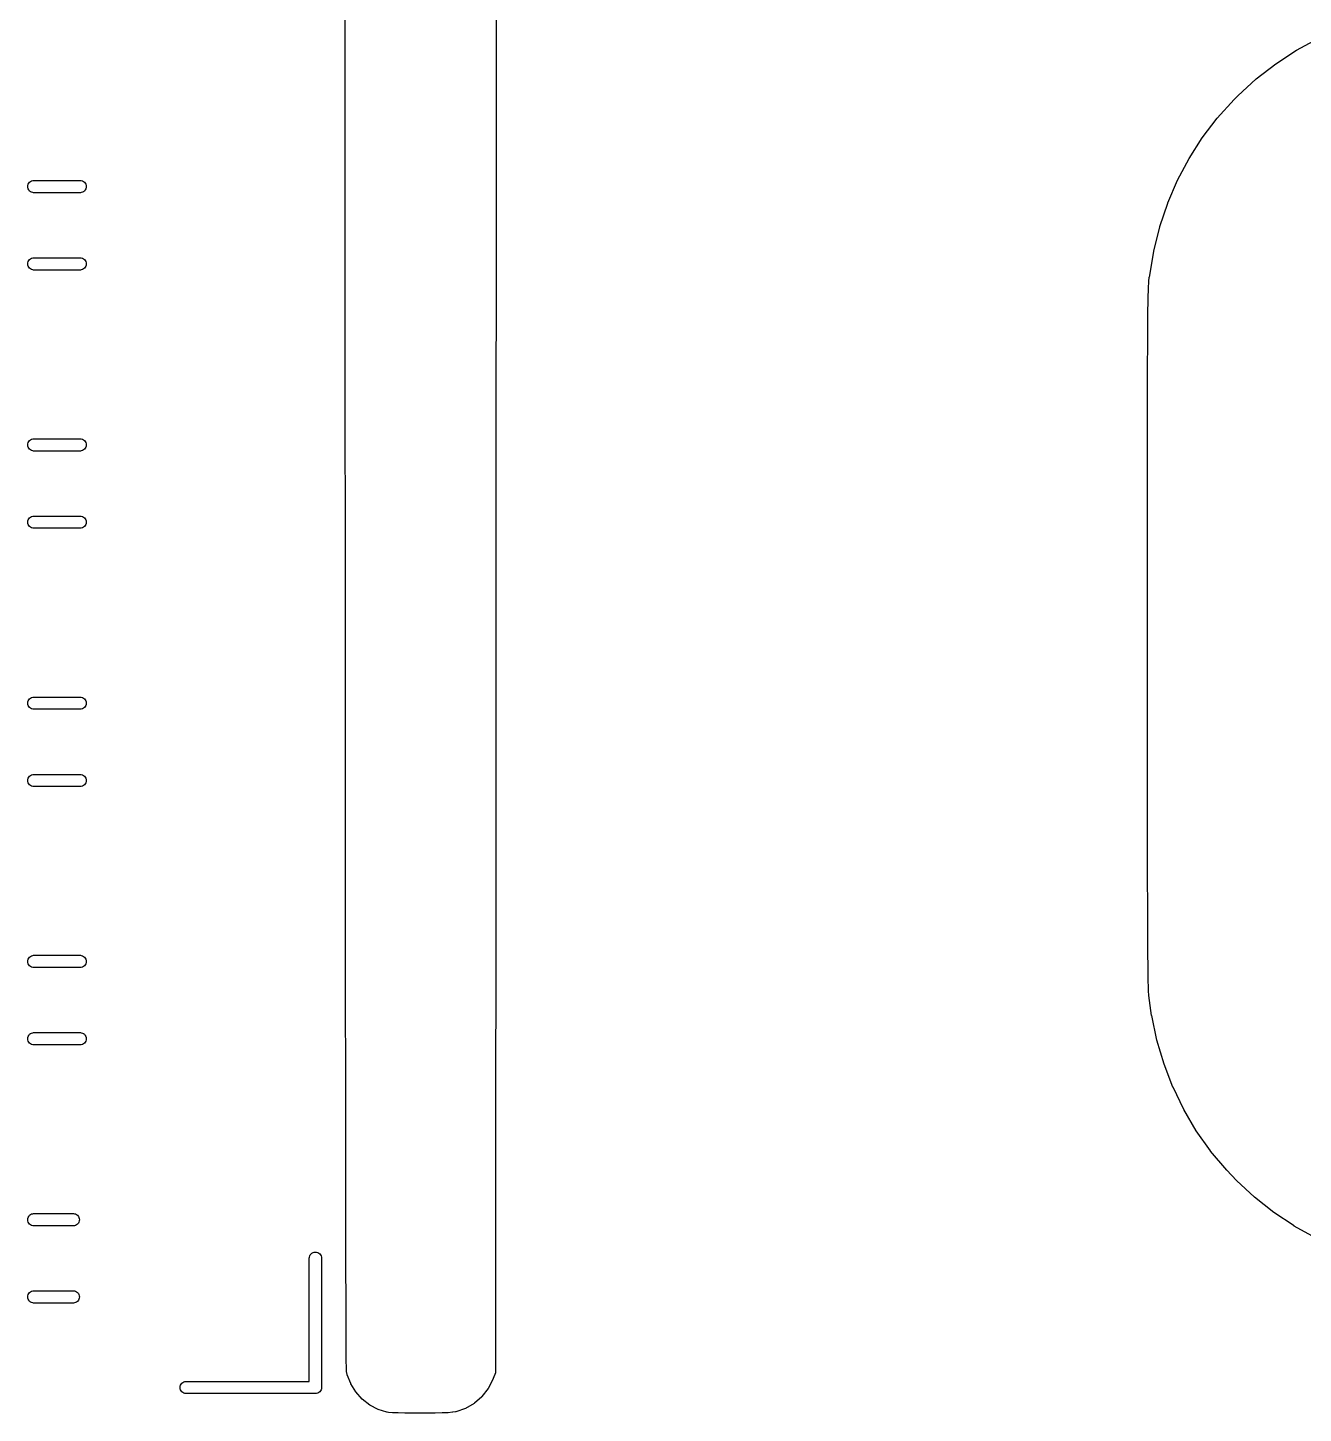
# Model space of a CAD drawing. Extents: x 59.2 to 126.8, y -130.7 to -65.9.
# Drawn here: x 59.16 to 71.7, y -130.74 to -117.11 of the extents above; entities that cross this region are included whole.
import ezdxf

# ---------------------------------------------------------------- set-up
doc = ezdxf.new("R2010")
doc.units = 0
doc.layers.add('BLACK', color=7, linetype='CONTINUOUS')

msp = doc.modelspace()

# ---------------------------------------------------------------- linework, layer by layer
at = {"layer": 'BLACK', "linetype": 'CONTINUOUS'}
for p, q in [((63.7661, -113.592), (63.756, -130.341)), ((62.2803, -117.441), (62.2803, -117.008)), ((71.63, -117.334), (71.8429, -117.218)), ((62.2803, -117.874), (62.2803, -117.441)), ((62.2803, -117.441), (62.2803, -117.441)), ((71.4269, -117.467), (71.6296, -117.334)), ((71.6296, -117.334), (71.6297, -117.334)), ((71.6297, -117.334), (71.6299, -117.334)), ((71.6299, -117.334), (71.63, -117.334)), ((71.2345, -117.617), (71.4266, -117.468)), ((71.4266, -117.468), (71.4266, -117.467)), ((71.4266, -117.467), (71.4268, -117.467)), ((71.4268, -117.467), (71.4269, -117.467)), ((71.0533, -117.784), (71.2342, -117.617)), ((71.2342, -117.617), (71.2342, -117.617)), ((71.2342, -117.617), (71.2344, -117.617)), ((71.2344, -117.617), (71.2345, -117.617)), ((70.8523, -118.003), (71.0171, -117.82)), ((71.0171, -117.82), (71.0172, -117.82)), ((71.0172, -117.82), (71.0172, -117.82)), ((71.0172, -117.82), (71.0173, -117.82)), ((71.0173, -117.82), (71.0532, -117.784)), ((71.0532, -117.784), (71.0532, -117.784)), ((71.0532, -117.784), (71.0533, -117.784)), ((71.0533, -117.784), (71.0533, -117.784)), ((62.2803, -118.308), (62.2803, -117.874)), ((62.2803, -117.874), (62.2803, -117.874)), ((70.7046, -118.197), (70.8521, -118.004)), ((70.8521, -118.004), (70.8521, -118.004)), ((70.8521, -118.004), (70.8522, -118.004)), ((70.8522, -118.004), (70.8523, -118.003)), ((70.5744, -118.4), (70.7044, -118.197)), ((70.7044, -118.197), (70.7044, -118.197)), ((70.7044, -118.197), (70.7045, -118.197)), ((70.7045, -118.197), (70.7046, -118.197)), ((62.2803, -118.741), (62.2803, -118.308)), ((62.2803, -118.308), (62.2803, -118.308)), ((70.4615, -118.613), (70.5741, -118.4)), ((70.5741, -118.4), (70.5742, -118.4)), ((70.5742, -118.4), (70.5743, -118.4)), ((70.5743, -118.4), (70.5744, -118.4)), ((59.1586, -118.676), (59.1598, -118.664)), ((59.1598, -118.688), (59.1586, -118.676)), ((59.1598, -118.664), (59.1632, -118.653)), ((59.1632, -118.699), (59.1598, -118.688)), ((59.1632, -118.653), (59.1688, -118.643)), ((59.1688, -118.643), (59.1763, -118.633)), ((59.1763, -118.633), (59.1854, -118.626)), ((59.1854, -118.626), (59.1959, -118.62)), ((59.1959, -118.62), (59.2072, -118.617)), ((59.2072, -118.617), (59.216, -118.616)), ((59.216, -118.616), (59.676, -118.616)), ((59.676, -118.616), (59.6848, -118.617)), ((59.6848, -118.617), (59.6961, -118.62)), ((59.6961, -118.62), (59.7066, -118.626)), ((59.7066, -118.626), (59.7157, -118.633)), ((59.7157, -118.633), (59.7232, -118.643)), ((59.7232, -118.643), (59.7288, -118.653)), ((59.7288, -118.653), (59.7322, -118.664)), ((59.7322, -118.688), (59.7288, -118.699)), ((59.7322, -118.664), (59.7334, -118.676)), ((59.7334, -118.676), (59.7322, -118.688)), ((70.366, -118.836), (70.4613, -118.614)), ((70.4613, -118.614), (70.4614, -118.613)), ((70.4613, -118.614), (70.4613, -118.614)), ((70.4614, -118.613), (70.4615, -118.613)), ((59.1688, -118.709), (59.1632, -118.699)), ((59.1763, -118.719), (59.1688, -118.709)), ((59.1854, -118.726), (59.1763, -118.719)), ((59.1959, -118.732), (59.1854, -118.726)), ((59.2072, -118.735), (59.1959, -118.732)), ((59.216, -118.736), (59.2072, -118.735)), ((59.676, -118.736), (59.216, -118.736)), ((59.6848, -118.735), (59.676, -118.736)), ((59.6961, -118.732), (59.6848, -118.735)), ((59.7066, -118.726), (59.6961, -118.732)), ((59.7157, -118.719), (59.7066, -118.726)), ((59.7232, -118.709), (59.7157, -118.719)), ((59.7288, -118.699), (59.7232, -118.709)), ((62.2803, -119.173), (62.2803, -118.741)), ((62.2803, -118.741), (62.2803, -118.741)), ((70.288, -119.069), (70.3659, -118.837)), ((70.3659, -118.837), (70.3659, -118.837)), ((70.3659, -118.837), (70.366, -118.837)), ((70.366, -118.837), (70.366, -118.836)), ((70.2274, -119.312), (70.2879, -119.07)), ((70.2879, -119.07), (70.2879, -119.07)), ((70.2879, -119.07), (70.288, -119.07)), ((70.288, -119.07), (70.288, -119.069)), ((62.2804, -119.603), (62.2803, -119.173)), ((62.2803, -119.173), (62.2803, -119.173)), ((70.1841, -119.565), (70.2273, -119.313)), ((70.2273, -119.313), (70.2273, -119.312)), ((70.2273, -119.312), (70.2274, -119.312)), ((70.2273, -119.313), (70.2273, -119.313)), ((59.1586, -119.436), (59.1598, -119.424)), ((59.1598, -119.448), (59.1586, -119.436)), ((59.1598, -119.424), (59.1632, -119.413)), ((59.1632, -119.459), (59.1598, -119.448)), ((59.1632, -119.413), (59.1688, -119.403)), ((59.1688, -119.469), (59.1632, -119.459)), ((59.1688, -119.403), (59.1763, -119.393)), ((59.1763, -119.479), (59.1688, -119.469)), ((59.1763, -119.393), (59.1854, -119.386)), ((59.1854, -119.486), (59.1763, -119.479)), ((59.1854, -119.386), (59.1959, -119.38)), ((59.1959, -119.492), (59.1854, -119.486)), ((59.1959, -119.38), (59.2072, -119.377)), ((59.2072, -119.495), (59.1959, -119.492)), ((59.2072, -119.377), (59.216, -119.376)), ((59.216, -119.496), (59.2072, -119.495)), ((59.216, -119.376), (59.676, -119.376)), ((59.676, -119.496), (59.216, -119.496)), ((59.676, -119.376), (59.6848, -119.377)), ((59.6848, -119.495), (59.676, -119.496)), ((59.6848, -119.377), (59.6961, -119.38)), ((59.6961, -119.492), (59.6848, -119.495)), ((59.6961, -119.38), (59.7066, -119.386)), ((59.7066, -119.486), (59.6961, -119.492)), ((59.7066, -119.386), (59.7157, -119.393)), ((59.7157, -119.479), (59.7066, -119.486)), ((59.7157, -119.393), (59.7232, -119.403)), ((59.7232, -119.469), (59.7157, -119.479)), ((59.7232, -119.403), (59.7288, -119.413)), ((59.7288, -119.459), (59.7232, -119.469)), ((59.7288, -119.413), (59.7322, -119.424)), ((59.7322, -119.448), (59.7288, -119.459)), ((59.7322, -119.424), (59.7334, -119.436)), ((59.7334, -119.436), (59.7322, -119.448)), ((62.2804, -119.604), (62.2804, -119.603)), ((62.2804, -120.032), (62.2804, -119.604)), ((70.1766, -119.652), (70.1778, -119.631)), ((70.1778, -119.631), (70.1791, -119.612)), ((70.1778, -119.631), (70.1778, -119.631)), ((70.1778, -119.631), (70.1778, -119.631)), ((70.1791, -119.612), (70.1792, -119.612)), ((70.1792, -119.612), (70.1806, -119.596)), ((70.1792, -119.612), (70.1792, -119.612)), ((70.1792, -119.612), (70.1792, -119.612)), ((70.1806, -119.596), (70.1821, -119.581)), ((70.1806, -119.596), (70.1806, -119.596)), ((70.1806, -119.596), (70.1806, -119.596)), ((70.1806, -119.596), (70.1806, -119.596)), ((70.1821, -119.581), (70.1837, -119.568)), ((70.1821, -119.581), (70.1821, -119.581)), ((70.1821, -119.581), (70.1821, -119.581)), ((70.1837, -119.568), (70.1838, -119.568)), ((70.1838, -119.568), (70.1841, -119.565)), ((70.1838, -119.568), (70.1838, -119.568)), ((70.1841, -119.565), (70.1841, -119.565)), ((70.1841, -119.565), (70.1841, -119.565)), ((70.1841, -119.565), (70.1841, -119.565)), ((70.1725, -119.783), (70.1734, -119.743)), ((70.1734, -119.743), (70.1744, -119.708)), ((70.1734, -119.743), (70.1734, -119.743)), ((70.1734, -119.743), (70.1734, -119.743)), ((70.1744, -119.708), (70.1754, -119.678)), ((70.1744, -119.708), (70.1744, -119.708)), ((70.1744, -119.708), (70.1744, -119.708)), ((70.1754, -119.678), (70.1766, -119.652)), ((70.1754, -119.678), (70.1754, -119.678)), ((70.1766, -119.652), (70.1766, -119.652)), ((70.1766, -119.652), (70.1766, -119.652)), ((70.1702, -119.946), (70.1709, -119.885)), ((70.1709, -119.884), (70.1717, -119.83)), ((70.1709, -119.885), (70.1709, -119.884)), ((70.1717, -119.83), (70.1725, -119.783)), ((70.1717, -119.83), (70.1717, -119.83)), ((70.1717, -119.83), (70.1717, -119.83)), ((70.1725, -119.783), (70.1725, -119.783)), ((62.2805, -120.459), (62.2804, -120.032)), ((62.2804, -120.032), (62.2804, -120.032)), ((70.1691, -120.095), (70.1696, -120.016)), ((70.1696, -120.016), (70.1702, -119.946)), ((70.1696, -120.016), (70.1696, -120.016)), ((70.1702, -119.946), (70.1702, -119.946)), ((70.1681, -120.282), (70.1686, -120.184)), ((70.1686, -120.184), (70.1691, -120.095)), ((70.1686, -120.184), (70.1686, -120.184)), ((70.1691, -120.095), (70.1691, -120.095)), ((70.1677, -120.392), (70.1681, -120.282)), ((70.1681, -120.282), (70.1681, -120.282)), ((62.2806, -120.882), (62.2805, -120.459)), ((62.2805, -120.459), (62.2805, -120.459)), ((70.1674, -120.513), (70.1677, -120.392)), ((70.1677, -120.392), (70.1677, -120.392)), ((70.1671, -120.647), (70.1674, -120.513)), ((70.1674, -120.513), (70.1674, -120.513)), ((70.1669, -120.793), (70.1671, -120.647)), ((70.1671, -120.647), (70.1671, -120.647)), ((70.1667, -120.953), (70.1669, -120.793)), ((70.1669, -120.793), (70.1669, -120.793)), ((62.2807, -121.302), (62.2806, -120.882)), ((62.2806, -120.882), (62.2806, -120.882)), ((70.1665, -121.127), (70.1667, -120.953)), ((70.1667, -120.953), (70.1667, -120.953)), ((70.1663, -121.316), (70.1665, -121.127)), ((70.1665, -121.127), (70.1665, -121.127)), ((59.1586, -121.216), (59.1598, -121.204)), ((59.1598, -121.228), (59.1586, -121.216)), ((59.1598, -121.204), (59.1632, -121.193)), ((59.1632, -121.239), (59.1598, -121.228)), ((59.1632, -121.193), (59.1688, -121.183)), ((59.1688, -121.249), (59.1632, -121.239)), ((59.1688, -121.183), (59.1763, -121.173)), ((59.1763, -121.259), (59.1688, -121.249)), ((59.1763, -121.173), (59.1854, -121.166)), ((59.1854, -121.266), (59.1763, -121.259)), ((59.1854, -121.166), (59.1959, -121.16)), ((59.1959, -121.272), (59.1854, -121.266)), ((59.1959, -121.16), (59.2072, -121.157)), ((59.2072, -121.275), (59.1959, -121.272)), ((59.2072, -121.157), (59.216, -121.156)), ((59.216, -121.276), (59.2072, -121.275)), ((59.216, -121.156), (59.676, -121.156)), ((59.676, -121.276), (59.216, -121.276)), ((59.676, -121.156), (59.6848, -121.157)), ((59.6848, -121.275), (59.676, -121.276)), ((59.6848, -121.157), (59.6961, -121.16)), ((59.6961, -121.272), (59.6848, -121.275)), ((59.6961, -121.16), (59.7066, -121.166)), ((59.7066, -121.266), (59.6961, -121.272)), ((59.7066, -121.166), (59.7157, -121.173)), ((59.7157, -121.259), (59.7066, -121.266)), ((59.7157, -121.173), (59.7232, -121.183)), ((59.7232, -121.249), (59.7157, -121.259)), ((59.7232, -121.183), (59.7288, -121.193)), ((59.7288, -121.239), (59.7232, -121.249)), ((59.7288, -121.193), (59.7322, -121.204)), ((59.7322, -121.228), (59.7288, -121.239)), ((59.7322, -121.204), (59.7334, -121.216)), ((59.7334, -121.216), (59.7322, -121.228)), ((62.2808, -121.719), (62.2807, -121.302)), ((62.2807, -121.302), (62.2807, -121.302)), ((70.1662, -121.52), (70.1663, -121.316)), ((70.1663, -121.316), (70.1663, -121.316)), ((70.1661, -121.74), (70.1662, -121.52)), ((70.1662, -121.52), (70.1662, -121.52)), ((62.2809, -122.131), (62.2808, -121.719)), ((62.2808, -121.719), (62.2808, -121.719)), ((70.1661, -121.977), (70.1661, -121.74)), ((70.1661, -121.74), (70.1661, -121.74)), ((59.1598, -121.964), (59.1632, -121.953)), ((59.1632, -121.953), (59.1688, -121.943)), ((59.1688, -121.943), (59.1763, -121.933)), ((59.1763, -121.933), (59.1854, -121.926)), ((59.1854, -121.926), (59.1959, -121.92)), ((59.1959, -121.92), (59.2072, -121.917)), ((59.2072, -121.917), (59.216, -121.916)), ((59.216, -121.916), (59.676, -121.916)), ((59.676, -121.916), (59.6848, -121.917)), ((59.6848, -121.917), (59.6961, -121.92)), ((59.6961, -121.92), (59.7066, -121.926)), ((59.7066, -121.926), (59.7157, -121.933)), ((59.7157, -121.933), (59.7232, -121.943)), ((59.7232, -121.943), (59.7288, -121.953)), ((59.7288, -121.953), (59.7322, -121.964)), ((59.1586, -121.976), (59.1598, -121.964)), ((59.1598, -121.988), (59.1586, -121.976)), ((59.1632, -121.999), (59.1598, -121.988)), ((59.1688, -122.009), (59.1632, -121.999)), ((59.1763, -122.019), (59.1688, -122.009)), ((59.1854, -122.026), (59.1763, -122.019)), ((59.1959, -122.032), (59.1854, -122.026)), ((59.2072, -122.035), (59.1959, -122.032)), ((59.216, -122.036), (59.2072, -122.035)), ((59.676, -122.036), (59.216, -122.036)), ((59.6848, -122.035), (59.676, -122.036)), ((59.6961, -122.032), (59.6848, -122.035)), ((59.7066, -122.026), (59.6961, -122.032)), ((59.7157, -122.019), (59.7066, -122.026)), ((59.7232, -122.009), (59.7157, -122.019)), ((59.7288, -121.999), (59.7232, -122.009)), ((59.7322, -121.988), (59.7288, -121.999)), ((59.7322, -121.964), (59.7334, -121.976)), ((59.7334, -121.976), (59.7322, -121.988)), ((70.166, -122.232), (70.1661, -121.977)), ((70.1661, -121.977), (70.1661, -121.977)), ((62.2811, -122.539), (62.2809, -122.131)), ((62.2809, -122.131), (62.2809, -122.131)), ((70.166, -122.504), (70.166, -122.232)), ((70.166, -122.232), (70.166, -122.232)), ((70.166, -122.795), (70.166, -122.504)), ((70.166, -122.504), (70.166, -122.504)), ((62.2812, -122.941), (62.2811, -122.539)), ((62.2811, -122.539), (62.2811, -122.539)), ((70.166, -123.106), (70.166, -122.795)), ((70.166, -122.795), (70.166, -122.795)), ((62.2814, -123.338), (62.2812, -122.941)), ((62.2812, -122.941), (62.2812, -122.941)), ((70.166, -123.186), (70.166, -123.106)), ((70.166, -123.306), (70.166, -123.186)), ((70.166, -123.501), (70.166, -123.306)), ((70.166, -123.306), (70.166, -123.306)), ((62.2815, -123.728), (62.2814, -123.338)), ((62.2814, -123.338), (62.2814, -123.338)), ((70.1661, -123.797), (70.166, -123.501)), ((70.166, -123.501), (70.166, -123.501)), ((59.1598, -123.744), (59.1632, -123.733)), ((59.1632, -123.733), (59.1688, -123.723)), ((59.1688, -123.723), (59.1763, -123.713)), ((59.1763, -123.713), (59.1854, -123.706)), ((59.1854, -123.706), (59.1959, -123.7)), ((59.1959, -123.7), (59.2072, -123.697)), ((59.2072, -123.697), (59.216, -123.696)), ((59.216, -123.696), (59.676, -123.696)), ((59.676, -123.696), (59.6848, -123.697)), ((59.6848, -123.697), (59.6961, -123.7)), ((59.6961, -123.7), (59.7066, -123.706)), ((59.7066, -123.706), (59.7157, -123.713)), ((59.7157, -123.713), (59.7232, -123.723)), ((59.7232, -123.723), (59.7288, -123.733)), ((59.7288, -123.733), (59.7322, -123.744)), ((62.2817, -124.113), (62.2815, -123.728)), ((62.2815, -123.728), (62.2815, -123.728)), ((59.1586, -123.756), (59.1598, -123.744)), ((59.1598, -123.768), (59.1586, -123.756)), ((59.1632, -123.779), (59.1598, -123.768)), ((59.1688, -123.789), (59.1632, -123.779)), ((59.1763, -123.799), (59.1688, -123.789)), ((59.1854, -123.806), (59.1763, -123.799)), ((59.1959, -123.812), (59.1854, -123.806)), ((59.2072, -123.815), (59.1959, -123.812)), ((59.216, -123.816), (59.2072, -123.815)), ((59.676, -123.816), (59.216, -123.816)), ((59.6848, -123.815), (59.676, -123.816)), ((59.6961, -123.812), (59.6848, -123.815)), ((59.7066, -123.806), (59.6961, -123.812)), ((59.7157, -123.799), (59.7066, -123.806)), ((59.7232, -123.789), (59.7157, -123.799)), ((59.7288, -123.779), (59.7232, -123.789)), ((59.7322, -123.768), (59.7288, -123.779)), ((59.7322, -123.744), (59.7334, -123.756)), ((59.7334, -123.756), (59.7322, -123.768)), ((70.1661, -124.074), (70.1661, -123.797)), ((70.1661, -123.797), (70.1661, -123.797)), ((62.2819, -124.49), (62.2817, -124.113)), ((62.2817, -124.113), (62.2817, -124.113)), ((70.1662, -124.333), (70.1661, -124.074)), ((70.1661, -124.074), (70.1661, -124.074)), ((70.1664, -124.575), (70.1662, -124.333)), ((70.1662, -124.333), (70.1662, -124.333)), ((59.1586, -124.516), (59.1598, -124.504)), ((59.1598, -124.528), (59.1586, -124.516)), ((59.1598, -124.504), (59.1632, -124.493)), ((59.1632, -124.539), (59.1598, -124.528)), ((59.1632, -124.493), (59.1688, -124.483)), ((59.1688, -124.549), (59.1632, -124.539)), ((59.1688, -124.483), (59.1763, -124.473)), ((59.1763, -124.559), (59.1688, -124.549)), ((59.1763, -124.473), (59.1854, -124.466)), ((59.1854, -124.466), (59.1959, -124.46)), ((59.1959, -124.46), (59.2072, -124.457)), ((59.2072, -124.457), (59.216, -124.456)), ((59.216, -124.456), (59.676, -124.456)), ((59.676, -124.456), (59.6848, -124.457)), ((59.6848, -124.457), (59.6961, -124.46)), ((59.6961, -124.46), (59.7066, -124.466)), ((59.7066, -124.466), (59.7157, -124.473)), ((59.7157, -124.473), (59.7232, -124.483)), ((59.7232, -124.549), (59.7157, -124.559)), ((59.7232, -124.483), (59.7288, -124.493)), ((59.7288, -124.539), (59.7232, -124.549)), ((59.7288, -124.493), (59.7322, -124.504)), ((59.7322, -124.528), (59.7288, -124.539)), ((59.7322, -124.504), (59.7334, -124.516)), ((59.7334, -124.516), (59.7322, -124.528)), ((62.2821, -124.859), (62.2819, -124.49)), ((62.2819, -124.49), (62.2819, -124.49)), ((59.1854, -124.566), (59.1763, -124.559)), ((59.1959, -124.572), (59.1854, -124.566)), ((59.2072, -124.575), (59.1959, -124.572)), ((59.216, -124.576), (59.2072, -124.575)), ((59.676, -124.576), (59.216, -124.576)), ((59.6848, -124.575), (59.676, -124.576)), ((59.6961, -124.572), (59.6848, -124.575)), ((59.7066, -124.566), (59.6961, -124.572)), ((59.7157, -124.559), (59.7066, -124.566)), ((70.1665, -124.8), (70.1664, -124.575)), ((70.1664, -124.575), (70.1664, -124.575)), ((70.1668, -125.008), (70.1665, -124.8)), ((70.1665, -124.8), (70.1665, -124.8)), ((62.2824, -125.221), (62.2821, -124.859)), ((62.2821, -124.859), (62.2821, -124.859)), ((70.167, -125.201), (70.1668, -125.008)), ((70.1668, -125.008), (70.1668, -125.008)), ((62.2826, -125.574), (62.2824, -125.221)), ((62.2824, -125.221), (62.2824, -125.221)), ((70.1673, -125.378), (70.167, -125.201)), ((70.167, -125.201), (70.167, -125.201)), ((70.1676, -125.541), (70.1673, -125.378)), ((70.1673, -125.378), (70.1673, -125.378)), ((62.2828, -125.919), (62.2826, -125.574)), ((62.2826, -125.574), (62.2826, -125.574)), ((70.168, -125.69), (70.1676, -125.541)), ((70.1676, -125.541), (70.1676, -125.541)), ((70.1684, -125.825), (70.168, -125.69)), ((70.168, -125.69), (70.168, -125.69)), ((70.1689, -125.947), (70.1684, -125.825)), ((70.1684, -125.825), (70.1684, -125.825)), ((62.2831, -126.254), (62.2828, -125.919)), ((62.2828, -125.919), (62.2828, -125.919)), ((70.1689, -125.948), (70.1689, -125.947)), ((70.1694, -126.058), (70.1689, -125.948)), ((70.17, -126.156), (70.1694, -126.058)), ((70.1694, -126.058), (70.1694, -126.058)), ((70.17, -126.157), (70.17, -126.156)), ((70.1707, -126.244), (70.17, -126.157)), ((59.1586, -126.296), (59.1598, -126.284)), ((59.1598, -126.308), (59.1586, -126.296)), ((59.1598, -126.284), (59.1632, -126.273)), ((59.1632, -126.319), (59.1598, -126.308)), ((59.1632, -126.273), (59.1688, -126.263)), ((59.1688, -126.329), (59.1632, -126.319)), ((59.1688, -126.263), (59.1763, -126.253)), ((59.1763, -126.253), (59.1854, -126.246)), ((59.1854, -126.246), (59.1959, -126.24)), ((59.1959, -126.24), (59.2072, -126.237)), ((59.2072, -126.237), (59.216, -126.236)), ((59.216, -126.236), (59.676, -126.236)), ((59.676, -126.236), (59.6848, -126.237)), ((59.6848, -126.237), (59.6961, -126.24)), ((59.6961, -126.24), (59.7066, -126.246)), ((59.7066, -126.246), (59.7157, -126.253)), ((59.7157, -126.253), (59.7232, -126.263)), ((59.7232, -126.263), (59.7288, -126.273)), ((59.7288, -126.319), (59.7232, -126.329)), ((59.7288, -126.273), (59.7322, -126.284)), ((59.7322, -126.308), (59.7288, -126.319)), ((59.7322, -126.284), (59.7334, -126.296)), ((59.7334, -126.296), (59.7322, -126.308)), ((62.2834, -126.579), (62.2831, -126.254)), ((62.2831, -126.254), (62.2831, -126.254)), ((70.1714, -126.321), (70.1707, -126.244)), ((70.1707, -126.244), (70.1707, -126.244)), ((70.1721, -126.388), (70.1714, -126.321)), ((70.1714, -126.321), (70.1714, -126.321)), ((59.1763, -126.339), (59.1688, -126.329)), ((59.1854, -126.346), (59.1763, -126.339)), ((59.1959, -126.352), (59.1854, -126.346)), ((59.2072, -126.355), (59.1959, -126.352)), ((59.216, -126.356), (59.2072, -126.355)), ((59.676, -126.356), (59.216, -126.356)), ((59.6848, -126.355), (59.676, -126.356)), ((59.6961, -126.352), (59.6848, -126.355)), ((59.7066, -126.346), (59.6961, -126.352)), ((59.7157, -126.339), (59.7066, -126.346)), ((59.7232, -126.329), (59.7157, -126.339)), ((70.1721, -126.389), (70.1721, -126.388)), ((70.1729, -126.446), (70.1721, -126.389)), ((70.1721, -126.389), (70.1721, -126.389)), ((70.1738, -126.496), (70.1729, -126.446)), ((70.1729, -126.446), (70.1729, -126.446)), ((70.1729, -126.446), (70.1729, -126.446)), ((62.2837, -126.894), (62.2834, -126.579)), ((62.2834, -126.579), (62.2834, -126.579)), ((70.1748, -126.537), (70.1738, -126.496)), ((70.1738, -126.496), (70.1738, -126.496)), ((70.1738, -126.496), (70.1738, -126.496)), ((70.1758, -126.57), (70.1748, -126.537)), ((70.1748, -126.537), (70.1748, -126.537)), ((70.1748, -126.537), (70.1748, -126.537)), ((70.1769, -126.597), (70.1758, -126.57)), ((70.1758, -126.57), (70.1758, -126.57)), ((70.1758, -126.57), (70.1758, -126.57)), ((70.1781, -126.617), (70.1769, -126.597)), ((70.1769, -126.597), (70.1769, -126.597)), ((70.1769, -126.597), (70.1769, -126.597)), ((70.1769, -126.597), (70.1769, -126.597)), ((70.1794, -126.631), (70.1781, -126.617)), ((70.1781, -126.617), (70.1781, -126.617)), ((70.1781, -126.617), (70.1781, -126.617)), ((70.1781, -126.617), (70.1781, -126.617)), ((70.1794, -126.632), (70.1794, -126.631)), ((70.207, -126.827), (70.1794, -126.632)), ((70.1794, -126.632), (70.1794, -126.632)), ((70.1794, -126.632), (70.1794, -126.632)), ((70.2071, -126.827), (70.207, -126.827)), ((70.2588, -127.07), (70.2071, -126.827)), ((70.2071, -126.827), (70.2071, -126.827)), ((70.2071, -126.827), (70.2071, -126.827)), ((59.1854, -127.006), (59.1959, -127)), ((59.1959, -127), (59.2072, -126.997)), ((59.2072, -126.997), (59.216, -126.996)), ((59.216, -126.996), (59.676, -126.996)), ((59.676, -126.996), (59.6848, -126.997)), ((59.6848, -126.997), (59.6961, -127)), ((59.6961, -127), (59.7066, -127.006)), ((62.2837, -126.895), (62.2837, -126.894)), ((62.284, -127.199), (62.2837, -126.895)), ((59.1586, -127.056), (59.1598, -127.044)), ((59.1598, -127.068), (59.1586, -127.056)), ((59.1598, -127.044), (59.1632, -127.033)), ((59.1632, -127.079), (59.1598, -127.068)), ((59.1632, -127.033), (59.1688, -127.023)), ((59.1688, -127.089), (59.1632, -127.079)), ((59.1688, -127.023), (59.1763, -127.013)), ((59.1763, -127.099), (59.1688, -127.089)), ((59.1763, -127.013), (59.1854, -127.006)), ((59.1854, -127.106), (59.1763, -127.099)), ((59.1959, -127.112), (59.1854, -127.106)), ((59.2072, -127.115), (59.1959, -127.112)), ((59.216, -127.116), (59.2072, -127.115)), ((59.676, -127.116), (59.216, -127.116)), ((59.6848, -127.115), (59.676, -127.116)), ((59.6961, -127.112), (59.6848, -127.115)), ((59.7066, -127.106), (59.6961, -127.112)), ((59.7066, -127.006), (59.7157, -127.013)), ((59.7157, -127.099), (59.7066, -127.106)), ((59.7157, -127.013), (59.7232, -127.023)), ((59.7232, -127.089), (59.7157, -127.099)), ((59.7232, -127.023), (59.7288, -127.033)), ((59.7288, -127.079), (59.7232, -127.089)), ((59.7288, -127.033), (59.7322, -127.044)), ((59.7322, -127.068), (59.7288, -127.079)), ((59.7322, -127.044), (59.7334, -127.056)), ((59.7334, -127.056), (59.7322, -127.068)), ((70.2588, -127.071), (70.2588, -127.07)), ((70.2589, -127.071), (70.2588, -127.071)), ((70.3287, -127.306), (70.2589, -127.071)), ((70.2589, -127.071), (70.2589, -127.071)), ((62.2843, -127.492), (62.284, -127.199)), ((62.284, -127.199), (62.284, -127.199)), ((70.3288, -127.306), (70.3287, -127.306)), ((70.4166, -127.533), (70.3288, -127.306)), ((70.3288, -127.306), (70.3288, -127.306)), ((70.3288, -127.306), (70.3288, -127.306)), ((62.2846, -127.774), (62.2843, -127.492)), ((62.2843, -127.492), (62.2843, -127.492)), ((70.4167, -127.533), (70.4166, -127.533)), ((70.4167, -127.534), (70.4167, -127.533)), ((70.4168, -127.534), (70.4167, -127.534)), ((70.5223, -127.752), (70.4168, -127.534)), ((62.2849, -128.043), (62.2846, -127.774)), ((62.2846, -127.774), (62.2846, -127.774)), ((70.5224, -127.752), (70.5223, -127.752)), ((70.5225, -127.752), (70.5224, -127.752)), ((70.6456, -127.961), (70.5225, -127.752)), ((70.5225, -127.752), (70.5225, -127.752)), ((62.2853, -128.3), (62.2849, -128.043)), ((62.2849, -128.043), (62.2849, -128.043)), ((70.6457, -127.961), (70.6456, -127.961)), ((70.6458, -127.961), (70.6457, -127.961)), ((70.7863, -128.16), (70.6458, -127.961)), ((70.6458, -127.961), (70.6458, -127.961)), ((70.7865, -128.16), (70.7863, -128.16)), ((70.7865, -128.161), (70.7865, -128.16)), ((70.7866, -128.161), (70.7865, -128.161)), ((70.9443, -128.35), (70.7866, -128.161)), ((62.2856, -128.544), (62.2853, -128.3)), ((62.2853, -128.3), (62.2853, -128.3)), ((70.9444, -128.35), (70.9443, -128.35)), ((70.9445, -128.35), (70.9444, -128.35)), ((71.0402, -128.451), (70.9445, -128.35)), ((70.9445, -128.35), (70.9445, -128.35)), ((71.0403, -128.451), (71.0402, -128.451)), ((71.0404, -128.451), (71.0403, -128.451)), ((71.2178, -128.616), (71.0404, -128.451)), ((71.0404, -128.451), (71.0404, -128.451)), ((62.286, -128.774), (62.2856, -128.544)), ((62.2856, -128.544), (62.2856, -128.544)), ((71.2179, -128.616), (71.2178, -128.616)), ((71.218, -128.616), (71.2179, -128.616)), ((71.2181, -128.616), (71.218, -128.616)), ((71.4073, -128.765), (71.2181, -128.616)), ((62.2864, -128.99), (62.286, -128.774)), ((62.286, -128.774), (62.286, -128.774)), ((71.4075, -128.765), (71.4073, -128.765)), ((71.4076, -128.765), (71.4075, -128.765)), ((71.4077, -128.765), (71.4076, -128.765)), ((71.6078, -128.898), (71.4077, -128.765)), ((59.1586, -128.836), (59.1598, -128.824)), ((59.1598, -128.848), (59.1586, -128.836)), ((59.1598, -128.824), (59.1632, -128.813)), ((59.1632, -128.859), (59.1598, -128.848)), ((59.1632, -128.813), (59.1688, -128.803)), ((59.1688, -128.869), (59.1632, -128.859)), ((59.1688, -128.803), (59.1763, -128.793)), ((59.1763, -128.879), (59.1688, -128.869)), ((59.1763, -128.793), (59.1854, -128.786)), ((59.1854, -128.886), (59.1763, -128.879)), ((59.1854, -128.786), (59.1959, -128.78)), ((59.1959, -128.892), (59.1854, -128.886)), ((59.1959, -128.78), (59.2072, -128.777)), ((59.2072, -128.895), (59.1959, -128.892)), ((59.2072, -128.777), (59.216, -128.776)), ((59.216, -128.896), (59.2072, -128.895)), ((59.216, -128.776), (59.6089, -128.776)), ((59.6089, -128.896), (59.216, -128.896)), ((59.6089, -128.776), (59.6178, -128.777)), ((59.6178, -128.895), (59.6089, -128.896)), ((59.6178, -128.777), (59.6291, -128.78)), ((59.6291, -128.892), (59.6178, -128.895)), ((59.6291, -128.78), (59.6395, -128.786)), ((59.6395, -128.886), (59.6291, -128.892)), ((59.6395, -128.786), (59.6486, -128.793)), ((59.6486, -128.879), (59.6395, -128.886)), ((59.6486, -128.793), (59.6561, -128.803)), ((59.6561, -128.869), (59.6486, -128.879)), ((59.6561, -128.803), (59.6617, -128.813)), ((59.6617, -128.859), (59.6561, -128.869)), ((59.6617, -128.813), (59.6651, -128.824)), ((59.6651, -128.848), (59.6617, -128.859)), ((59.6651, -128.824), (59.6663, -128.836)), ((59.6663, -128.836), (59.6651, -128.848)), ((71.6079, -128.898), (71.6078, -128.898)), ((71.6081, -128.899), (71.6079, -128.898)), ((71.8182, -129.015), (71.6081, -128.899)), ((71.6081, -128.899), (71.6081, -128.899)), ((62.2868, -129.192), (62.2864, -128.99)), ((62.2864, -128.99), (62.2864, -128.99)), ((61.9303, -129.193), (61.9359, -129.183)), ((61.9359, -129.183), (61.9434, -129.173)), ((61.9434, -129.173), (61.9525, -129.166)), ((61.9525, -129.166), (61.9629, -129.16)), ((61.9629, -129.16), (61.9742, -129.157)), ((61.9742, -129.157), (61.986, -129.156)), ((61.986, -129.156), (61.9978, -129.157)), ((61.9978, -129.157), (62.0091, -129.16)), ((62.0091, -129.16), (62.0195, -129.166)), ((62.0195, -129.166), (62.0286, -129.173)), ((62.0286, -129.173), (62.0361, -129.183)), ((62.0361, -129.183), (62.0417, -129.193)), ((61.926, -129.213), (61.9269, -129.204)), ((61.926, -130.426), (61.926, -129.213)), ((61.9269, -129.204), (61.9303, -129.193)), ((62.0417, -129.193), (62.0451, -129.204)), ((62.0451, -129.204), (62.046, -129.213)), ((62.046, -129.213), (62.046, -130.483)), ((62.2872, -129.379), (62.2868, -129.192)), ((62.2868, -129.192), (62.2868, -129.192)), ((62.2876, -129.551), (62.2872, -129.379)), ((62.2872, -129.379), (62.2872, -129.379)), ((59.1586, -129.596), (59.1598, -129.584)), ((59.1598, -129.584), (59.1632, -129.573)), ((59.1632, -129.573), (59.1688, -129.563)), ((59.1688, -129.563), (59.1763, -129.553)), ((59.1763, -129.553), (59.1854, -129.546)), ((59.1854, -129.546), (59.1959, -129.54)), ((59.1959, -129.54), (59.2072, -129.537)), ((59.2072, -129.537), (59.216, -129.536)), ((59.216, -129.536), (59.6089, -129.536)), ((59.6089, -129.536), (59.6178, -129.537)), ((59.6178, -129.537), (59.6291, -129.54)), ((59.6291, -129.54), (59.6395, -129.546)), ((59.6395, -129.546), (59.6486, -129.553)), ((59.6486, -129.553), (59.6561, -129.563)), ((59.6561, -129.563), (59.6617, -129.573)), ((59.6617, -129.573), (59.6651, -129.584)), ((59.6651, -129.584), (59.6663, -129.596)), ((62.288, -129.707), (62.2876, -129.551)), ((62.2876, -129.551), (62.2876, -129.551)), ((59.1598, -129.608), (59.1586, -129.596)), ((59.1632, -129.619), (59.1598, -129.608)), ((59.1688, -129.629), (59.1632, -129.619)), ((59.1763, -129.639), (59.1688, -129.629)), ((59.1854, -129.646), (59.1763, -129.639)), ((59.1959, -129.652), (59.1854, -129.646)), ((59.2072, -129.655), (59.1959, -129.652)), ((59.216, -129.656), (59.2072, -129.655)), ((59.6089, -129.656), (59.216, -129.656)), ((59.6178, -129.655), (59.6089, -129.656)), ((59.6291, -129.652), (59.6178, -129.655)), ((59.6395, -129.646), (59.6291, -129.652)), ((59.6486, -129.639), (59.6395, -129.646)), ((59.6561, -129.629), (59.6486, -129.639)), ((59.6617, -129.619), (59.6561, -129.629)), ((59.6651, -129.608), (59.6617, -129.619)), ((59.6663, -129.596), (59.6651, -129.608)), ((62.2885, -129.846), (62.288, -129.707)), ((62.288, -129.707), (62.288, -129.707)), ((62.289, -129.969), (62.2885, -129.846)), ((62.2885, -129.846), (62.2885, -129.846)), ((62.2894, -130.075), (62.289, -129.969)), ((62.289, -129.969), (62.289, -129.969)), ((62.2899, -130.162), (62.2894, -130.075)), ((62.2894, -130.075), (62.2894, -130.075)), ((62.2899, -130.163), (62.2899, -130.162)), ((62.2904, -130.232), (62.2899, -130.163)), ((62.2909, -130.283), (62.2904, -130.232)), ((62.2904, -130.232), (62.2904, -130.232)), ((62.2914, -130.316), (62.2909, -130.283)), ((62.2909, -130.283), (62.2909, -130.283)), ((62.2909, -130.283), (62.2909, -130.283)), ((62.292, -130.328), (62.2914, -130.316)), ((62.2914, -130.316), (62.2914, -130.316)), ((62.2914, -130.316), (62.2914, -130.316)), ((62.2914, -130.316), (62.2914, -130.316)), ((62.292, -130.329), (62.292, -130.328)), ((62.2921, -130.329), (62.292, -130.329)), ((62.2997, -130.36), (62.2921, -130.329)), ((62.2921, -130.329), (62.2921, -130.329)), ((62.2998, -130.361), (62.2997, -130.36)), ((62.2999, -130.361), (62.2998, -130.361)), ((62.3338, -130.448), (62.2999, -130.361)), ((62.2999, -130.361), (62.2999, -130.361)), ((63.7326, -130.4), (63.6846, -130.495)), ((63.7327, -130.4), (63.7326, -130.4)), ((63.7328, -130.399), (63.7327, -130.4)), ((63.7556, -130.343), (63.7328, -130.399)), ((63.7328, -130.399), (63.7328, -130.399)), ((63.7557, -130.342), (63.7556, -130.343)), ((63.7559, -130.342), (63.7557, -130.342)), ((63.756, -130.341), (63.7559, -130.342)), ((63.7559, -130.342), (63.7559, -130.342)), ((63.7559, -130.342), (63.7559, -130.342)), ((63.7559, -130.342), (63.7559, -130.342)), ((63.756, -130.341), (63.756, -130.341)), ((60.6557, -130.486), (60.6569, -130.474)), ((60.6569, -130.498), (60.6557, -130.486)), ((60.6569, -130.474), (60.6603, -130.463)), ((60.6603, -130.509), (60.6569, -130.498)), ((60.6603, -130.463), (60.6659, -130.453)), ((60.6659, -130.519), (60.6603, -130.509)), ((60.6659, -130.453), (60.6734, -130.443)), ((60.6734, -130.529), (60.6659, -130.519)), ((60.6734, -130.443), (60.6825, -130.436)), ((60.6825, -130.536), (60.6734, -130.529)), ((60.6825, -130.436), (60.6929, -130.43)), ((60.6929, -130.542), (60.6825, -130.536)), ((60.6929, -130.43), (60.7042, -130.427)), ((60.7042, -130.545), (60.6929, -130.542)), ((60.7042, -130.427), (60.7131, -130.426)), ((60.7131, -130.546), (60.7042, -130.545)), ((60.7131, -130.426), (61.926, -130.426)), ((61.9831, -130.546), (60.7131, -130.546)), ((61.986, -130.546), (61.9831, -130.546)), ((61.9978, -130.545), (61.986, -130.546)), ((62.0091, -130.542), (61.9978, -130.545)), ((62.0195, -130.536), (62.0091, -130.542)), ((62.0286, -130.529), (62.0195, -130.536)), ((62.0361, -130.519), (62.0286, -130.529)), ((62.0417, -130.509), (62.0361, -130.519)), ((62.0451, -130.498), (62.0417, -130.509)), ((62.046, -130.489), (62.0451, -130.498)), ((62.046, -130.483), (62.0463, -130.486)), ((62.0463, -130.486), (62.046, -130.489)), ((62.334, -130.448), (62.3338, -130.448)), ((62.3342, -130.449), (62.334, -130.448)), ((62.3837, -130.529), (62.3342, -130.449)), ((62.3342, -130.449), (62.3342, -130.449)), ((62.3839, -130.529), (62.3837, -130.529)), ((62.3842, -130.529), (62.3839, -130.529)), ((62.3842, -130.53), (62.3842, -130.529)), ((62.4467, -130.6), (62.3842, -130.53)), ((63.6841, -130.495), (63.6229, -130.576)), ((63.6843, -130.495), (63.6841, -130.495)), ((63.6845, -130.495), (63.6843, -130.495)), ((63.6846, -130.495), (63.6845, -130.495)), ((62.447, -130.6), (62.4467, -130.6)), ((62.4473, -130.6), (62.447, -130.6)), ((62.5204, -130.659), (62.4473, -130.6)), ((62.4473, -130.6), (62.4473, -130.6)), ((62.5207, -130.659), (62.5204, -130.659)), ((62.521, -130.659), (62.5207, -130.659)), ((62.5211, -130.659), (62.521, -130.659)), ((62.6021, -130.702), (62.5211, -130.659)), ((63.548, -130.643), (63.4633, -130.692)), ((63.5483, -130.642), (63.548, -130.643)), ((63.548, -130.643), (63.548, -130.643)), ((63.548, -130.643), (63.548, -130.643)), ((63.548, -130.643), (63.548, -130.643)), ((63.5488, -130.642), (63.5483, -130.642)), ((63.6222, -130.577), (63.5488, -130.642)), ((63.5488, -130.642), (63.5488, -130.642)), ((63.6225, -130.576), (63.6222, -130.577)), ((63.6229, -130.576), (63.6225, -130.576)), ((63.6229, -130.576), (63.6229, -130.576)), ((62.6025, -130.703), (62.6021, -130.702)), ((62.603, -130.703), (62.6025, -130.703)), ((62.6896, -130.729), (62.603, -130.703)), ((62.603, -130.703), (62.603, -130.703)), ((62.6899, -130.729), (62.6896, -130.729)), ((62.6902, -130.729), (62.6899, -130.729)), ((62.6903, -130.729), (62.6902, -130.729)), ((62.704, -130.731), (62.6903, -130.729)), ((62.7042, -130.731), (62.704, -130.731)), ((62.7043, -130.731), (62.7042, -130.731)), ((62.7445, -130.735), (62.7043, -130.731)), ((62.7043, -130.731), (62.7043, -130.731)), ((62.7446, -130.735), (62.7445, -130.735)), ((62.7445, -130.735), (62.7445, -130.735)), ((62.799, -130.737), (62.7446, -130.735)), ((62.7446, -130.735), (62.7446, -130.735)), ((62.7991, -130.737), (62.799, -130.737)), ((62.799, -130.737), (62.799, -130.737)), ((62.799, -130.737), (62.799, -130.737)), ((62.8642, -130.739), (62.7991, -130.737)), ((62.8643, -130.739), (62.8642, -130.739)), ((62.8642, -130.739), (62.8642, -130.739)), ((62.9368, -130.74), (62.8643, -130.739)), ((63.0133, -130.74), (62.9368, -130.74)), ((62.9368, -130.74), (62.9368, -130.74)), ((63.0134, -130.74), (63.0133, -130.74)), ((63.0904, -130.74), (63.0134, -130.74)), ((63.1645, -130.738), (63.0904, -130.74)), ((63.0904, -130.74), (63.0904, -130.74)), ((63.0904, -130.74), (63.0904, -130.74)), ((63.1646, -130.738), (63.1645, -130.738)), ((63.1645, -130.738), (63.1645, -130.738)), ((63.2324, -130.736), (63.1646, -130.738)), ((63.2325, -130.736), (63.2324, -130.736)), ((63.2324, -130.736), (63.2324, -130.736)), ((63.2324, -130.736), (63.2324, -130.736)), ((63.2906, -130.734), (63.2325, -130.736)), ((63.2907, -130.734), (63.2906, -130.734)), ((63.2906, -130.734), (63.2906, -130.734)), ((63.3357, -130.73), (63.2907, -130.734)), ((63.2907, -130.734), (63.2907, -130.734)), ((63.3358, -130.73), (63.3357, -130.73)), ((63.336, -130.73), (63.3358, -130.73)), ((63.3644, -130.726), (63.336, -130.73)), ((63.336, -130.73), (63.336, -130.73)), ((63.3646, -130.726), (63.3644, -130.726)), ((63.3648, -130.726), (63.3646, -130.726)), ((63.3668, -130.725), (63.3648, -130.726)), ((63.3648, -130.726), (63.3648, -130.726)), ((63.367, -130.725), (63.3668, -130.725)), ((63.3672, -130.725), (63.367, -130.725)), ((63.3673, -130.725), (63.3672, -130.725)), ((63.4623, -130.693), (63.3673, -130.725)), ((63.4624, -130.693), (63.4623, -130.693)), ((63.4623, -130.693), (63.4623, -130.693)), ((63.4628, -130.692), (63.4624, -130.693)), ((63.4624, -130.693), (63.4624, -130.693)), ((63.4632, -130.692), (63.4628, -130.692)), ((63.4633, -130.692), (63.4632, -130.692))]:
    msp.add_line(p, q, dxfattribs=at)

doc.saveas('drawing.dxf')
